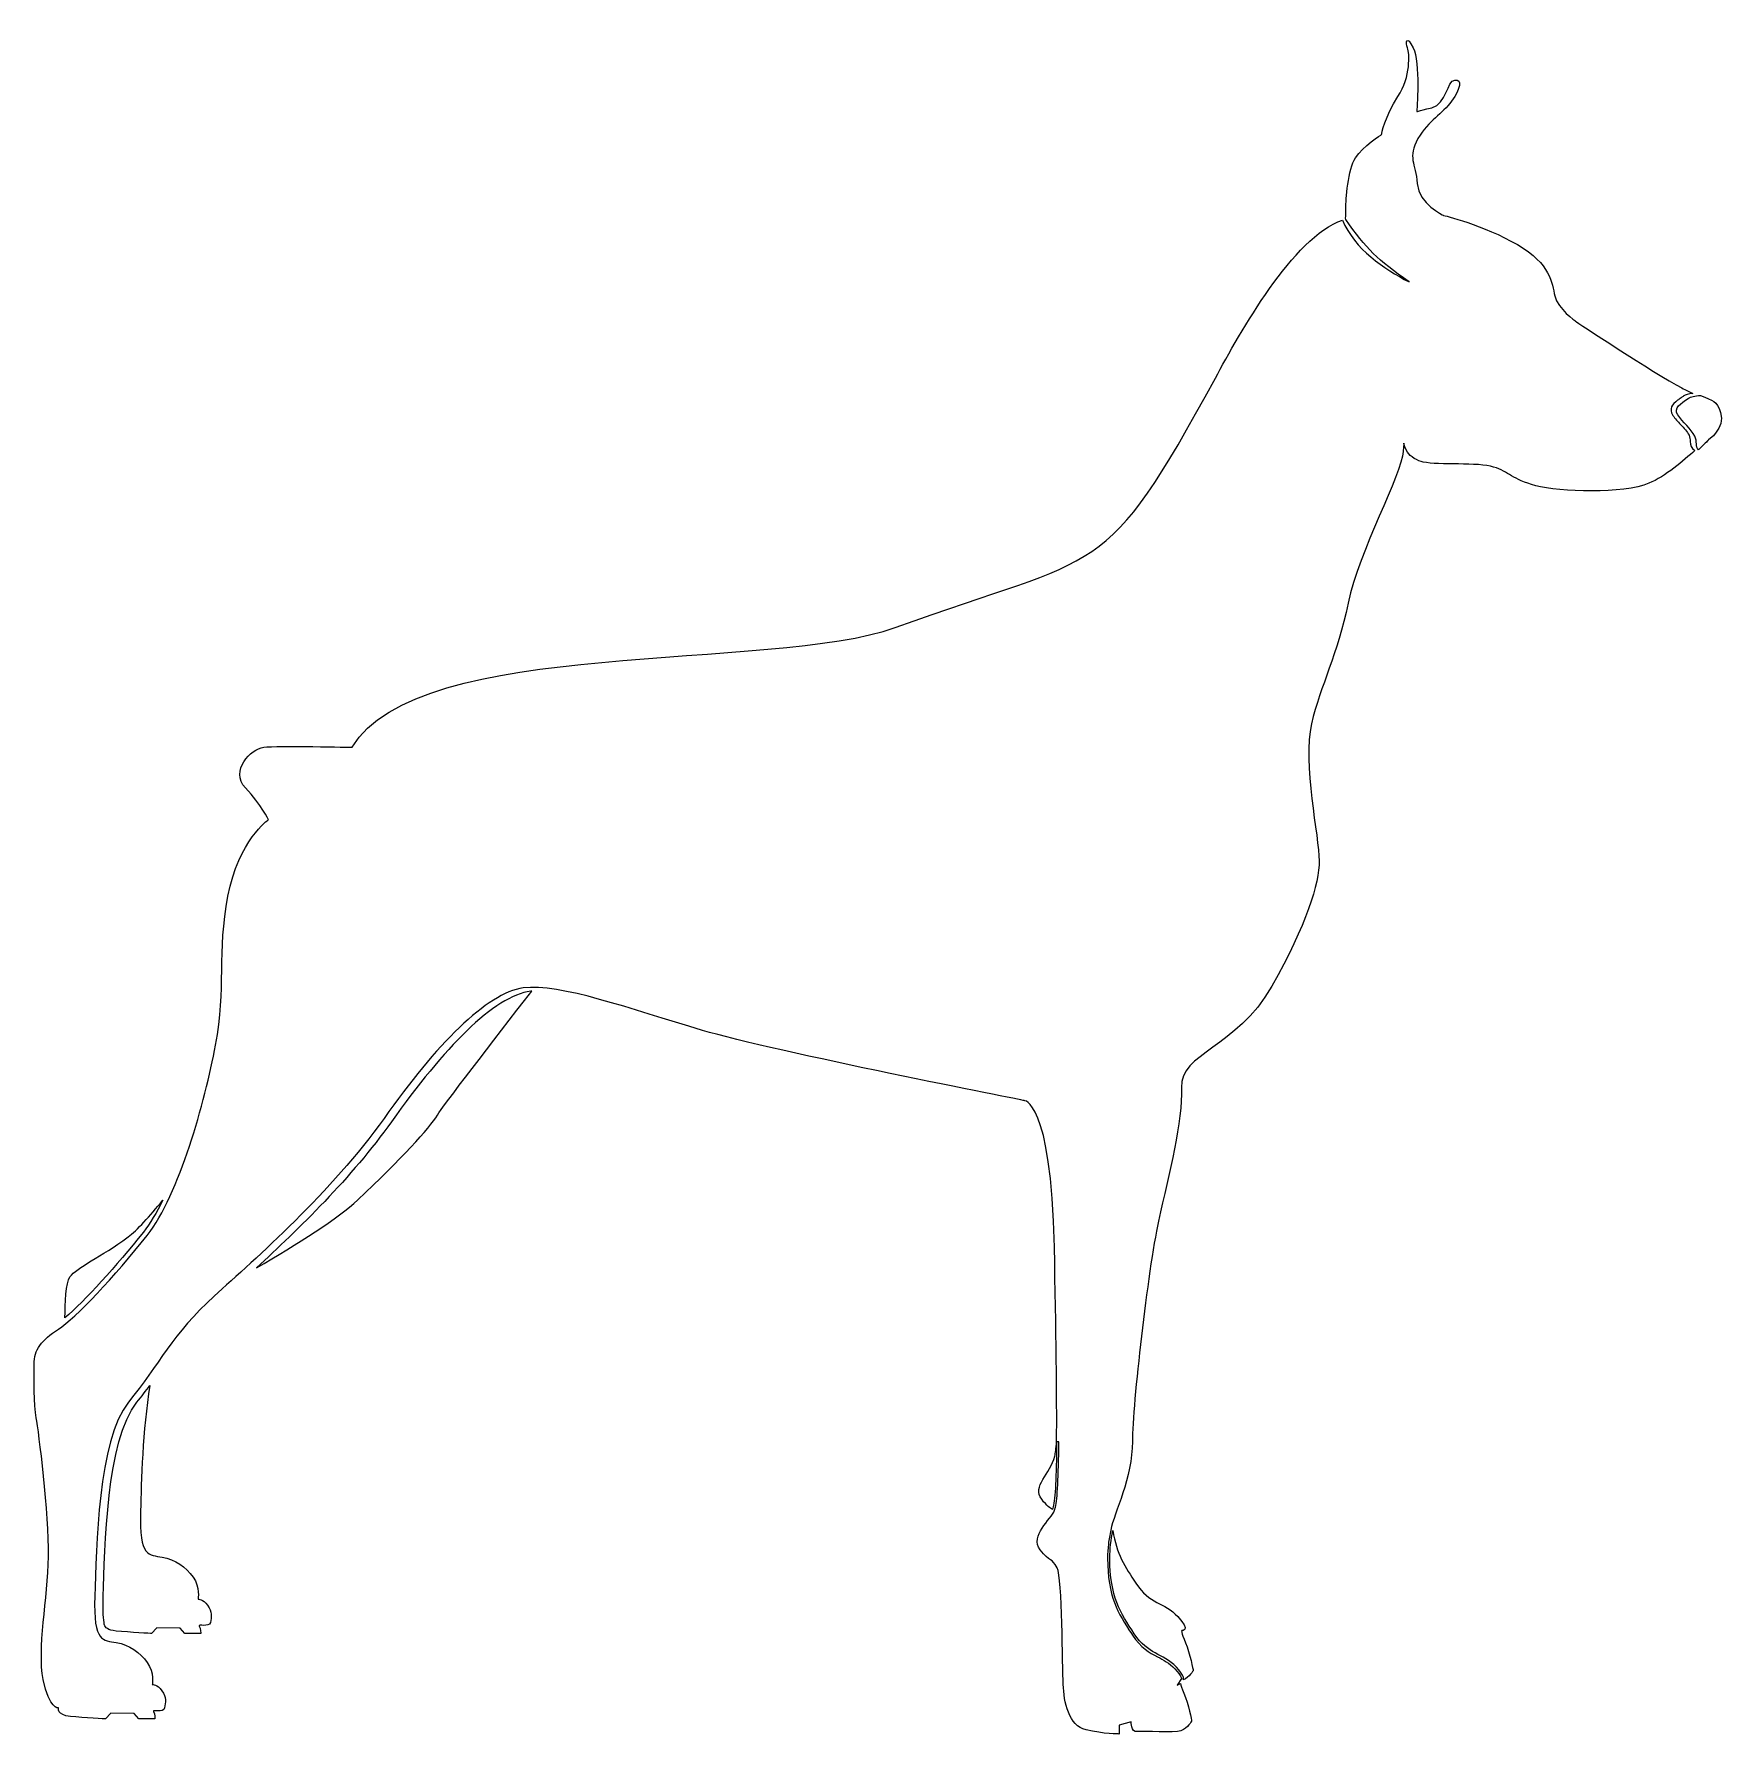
# Model space of a CAD drawing. Header units: centimetres. Extents: x -7.6 to 7.6, y -7.6 to 7.7.
import ezdxf

# ---------------------------------------------------------------- set-up
doc = ezdxf.new("R2010")
doc.units = ezdxf.units.CM
doc.header["$MEASUREMENT"] = 0
doc.layers.add('Camada 1', color=7, linetype='Continuous')

msp = doc.modelspace()

# ---------------------------------------------------------------- linework, layer by layer
at = {"layer": 'Camada 1'}
for points, knots in [([(4.84538, 6.97596), (4.84538, 6.97596), (4.87978, 7.42414), (4.8144, 7.54907), (4.8144, 7.54907), (4.74897, 7.67395), (4.7455, 7.59683), (4.76278, 7.54907), (4.76278, 7.54907), (4.77995, 7.50129), (4.79376, 7.28824), (4.67676, 7.11185), (4.67676, 7.11185), (4.55971, 6.93553), (4.52873, 6.77019), (4.52873, 6.77019), (4.52873, 6.77019), (4.52873, 6.77019), (4.36003, 6.65999), (4.29465, 6.56077), (4.29465, 6.56077), (4.2293, 6.46158), (4.20575, 6.17432), (4.20863, 6.10889), (4.20863, 6.10889), (4.21154, 6.04346), (4.20297, 6.01531), (4.20717, 6.00496), (4.20717, 6.00496), (4.3891, 5.74453), (4.49543, 5.64174), (4.77655, 5.44386), (4.77655, 5.44386), (4.54922, 5.5652), (4.28953, 5.73591), (4.17719, 5.99999), (4.17719, 5.99999), (3.73335, 5.84928), (3.25596, 4.98367), (3.03472, 4.57807), (3.03472, 4.57807), (2.0283, 2.73284), (2.0396, 3.01679), (0.15624, 2.33565), (0.15624, 2.33565), (-0.94556, 1.93711), (-4.14877, 2.25776), (-4.72474, 1.25853), (-4.72474, 1.25853), (-4.72474, 1.25853), (-5.4034, 1.27351), (-5.52029, 1.2589), (-5.52029, 1.2589), (-5.63716, 1.24427), (-5.82964, 1.04633), (-5.68528, 0.89245), (-5.68528, 0.89245), (-5.5409, 0.73854), (-5.47906, 0.60662), (-5.47906, 0.60662), (-5.47906, 0.60662), (-5.47906, 0.60662), (-5.74719, 0.42337), (-5.84342, -0.0823), (-5.84342, -0.0823), (-5.93965, -0.58789), (-5.85723, -0.90637), (-5.95354, -1.4198), (-5.95354, -1.4198), (-6.04987, -1.93322), (-6.28054, -2.76521), (-6.56925, -3.13163), (-6.56925, -3.13163), (-6.85802, -3.49805), (-7.21549, -3.87918), (-7.36673, -3.97446), (-7.36673, -3.97446), (-7.51794, -4.06968), (-7.5867, -4.165), (-7.5867, -4.28954), (-7.5867, -4.28954), (-7.5867, -4.41416), (-7.5867, -4.65596), (-7.56609, -4.77322), (-7.56609, -4.77322), (-7.54543, -4.89051), (-7.4492, -5.63798), (-7.45608, -6.01909), (-7.45608, -6.01909), (-7.46296, -6.4002), (-7.55919, -6.85459), (-7.50421, -7.12571), (-7.50421, -7.12571), (-7.4492, -7.39686), (-7.36671, -7.38222), (-7.36671, -7.38222), (-7.36671, -7.38222), (-7.36671, -7.38222), (-7.38364, -7.44778), (-7.25977, -7.45882), (-7.25977, -7.45882), (-7.13584, -7.46983), (-6.94312, -7.48086), (-6.94312, -7.48086), (-6.94312, -7.48086), (-6.94312, -7.48086), (-6.89494, -7.42945), (-6.89494, -7.42945), (-6.89494, -7.42945), (-6.89494, -7.42945), (-6.68497, -7.43313), (-6.68497, -7.43313), (-6.68497, -7.43313), (-6.68497, -7.43313), (-6.64364, -7.48089), (-6.64364, -7.48089), (-6.64364, -7.48089), (-6.64364, -7.48089), (-6.49908, -7.4809), (-6.49908, -7.4809), (-6.49908, -7.4809), (-6.49908, -7.4809), (-6.49908, -7.43682), (-6.51284, -7.41478), (-6.51284, -7.41478), (-6.5266, -7.39274), (-6.42333, -7.42949), (-6.41301, -7.38165), (-6.41301, -7.38165), (-6.40269, -7.33389), (-6.39584, -7.28614), (-6.43709, -7.22737), (-6.43709, -7.22737), (-6.47842, -7.16858), (-6.52316, -7.17226), (-6.52316, -7.17226), (-6.52316, -7.17226), (-6.52316, -7.17226), (-6.50247, -7.06574), (-6.5679, -6.97385), (-6.5679, -6.97385), (-6.63331, -6.88201), (-6.72967, -6.81589), (-6.84669, -6.79385), (-6.84669, -6.79385), (-6.96371, -6.77181), (-7.05436, -6.80345), (-7.04058, -6.37806), (-7.04058, -6.37806), (-7.02685, -5.95266), (-7.01306, -4.96979), (-6.73787, -4.63239), (-6.73787, -4.63239), (-6.46265, -4.29502), (-6.3388, -4.01625), (-5.96724, -3.67888), (-5.96724, -3.67888), (-5.59569, -3.34148), (-4.90764, -2.74003), (-4.43983, -2.07987), (-4.43983, -2.07987), (-3.97191, -1.41979), (-3.51784, -0.95036), (-3.18758, -0.90634), (-3.18758, -0.90634), (-2.8573, -0.86234), (-2.22431, -1.097), (-1.57756, -1.28774), (-1.57756, -1.28774), (-0.93079, -1.47848), (1.31225, -1.91851), (1.31225, -1.91851), (1.31225, -1.91851), (1.31225, -1.91851), (1.55987, -1.90388), (1.58747, -3.23873), (1.58747, -3.23873), (1.60292, -3.99052), (1.61089, -4.58435), (1.60742, -4.98855), (1.60742, -4.98855), (1.60742, -4.98855), (1.6274, -4.98953), (1.6274, -4.98953), (1.6274, -4.98953), (1.6274, -4.98953), (1.6274, -4.99099), (1.6274, -4.99099), (1.6274, -4.99099), (1.6274, -4.99099), (1.6274, -4.99099), (1.6274, -4.99099), (1.6274, -4.99099), (1.6274, -4.99099), (1.6274, -4.99128), (1.6274, -4.99128), (1.6274, -4.99128), (1.62608, -5.14775), (1.62303, -5.27557), (1.61809, -5.37281), (1.61809, -5.37281), (1.61312, -5.47206), (1.60602, -5.54095), (1.59661, -5.57768), (1.59661, -5.57768), (1.59521, -5.58287), (1.59396, -5.58752), (1.59272, -5.59146), (1.59272, -5.59146), (1.59272, -5.59146), (1.59272, -5.59146), (1.59272, -5.59146), (1.59272, -5.59146), (1.59119, -5.59665), (1.58976, -5.60109), (1.58843, -5.60485), (1.58843, -5.60485), (1.5607, -5.68544), (1.36311, -5.83287), (1.46035, -5.96045), (1.46035, -5.96045), (1.54975, -6.07771), (1.56346, -6.02641), (1.61167, -6.12174), (1.61167, -6.12174), (1.65974, -6.21696), (1.65974, -7.00846), (1.66662, -7.16965), (1.66662, -7.16965), (1.67355, -7.33094), (1.71477, -7.54343), (1.87286, -7.5801), (1.87286, -7.5801), (2.03105, -7.61677), (2.16853, -7.61677), (2.16853, -7.61677), (2.16853, -7.61677), (2.16853, -7.61677), (2.16853, -7.53615), (2.16853, -7.53615), (2.16853, -7.53615), (2.16853, -7.53615), (2.27846, -7.50678), (2.27846, -7.50678), (2.27846, -7.50678), (2.27846, -7.50678), (2.27166, -7.60208), (2.33349, -7.59473), (2.33349, -7.59473), (2.3953, -7.58745), (2.66345, -7.60944), (2.72536, -7.58745), (2.72536, -7.58745), (2.78717, -7.56541), (2.82156, -7.4995), (2.82156, -7.4995), (2.82156, -7.4995), (2.82156, -7.4995), (2.7941, -7.34559), (2.75279, -7.25034), (2.75279, -7.25034), (2.73379, -7.20642), (2.72506, -7.17964), (2.72112, -7.1635), (2.72112, -7.1635), (2.72112, -7.1635), (2.69138, -7.17615), (2.69138, -7.17615), (2.69138, -7.17615), (2.69138, -7.17615), (2.72993, -7.11757), (2.72993, -7.11757), (2.72993, -7.11757), (2.73054, -7.11667), (2.72964, -7.11283), (2.72514, -7.10336), (2.72514, -7.10336), (2.71757, -7.0873), (2.70093, -7.06407), (2.66989, -7.03094), (2.66989, -7.03094), (2.61983, -6.97771), (2.56805, -6.95027), (2.51603, -6.92275), (2.51603, -6.92275), (2.4402, -6.88261), (2.36397, -6.84229), (2.28947, -6.72751), (2.28947, -6.72751), (2.28947, -6.72751), (2.28045, -6.71365), (2.28045, -6.71365), (2.28045, -6.71365), (2.15911, -6.52693), (2.0659, -6.38361), (2.0659, -6.03383), (2.0659, -6.03383), (2.0659, -5.99232), (2.06865, -5.95046), (2.0736, -5.90839), (2.0736, -5.90839), (2.07844, -5.86674), (2.08537, -5.82473), (2.09392, -5.78258), (2.09392, -5.78258), (2.12551, -5.62566), (2.28929, -5.31384), (2.28929, -4.98452), (2.28929, -4.98452), (2.28929, -4.66175), (2.42687, -3.44422), (2.52321, -3.00411), (2.52321, -3.00411), (2.61957, -2.564), (2.7434, -2.10929), (2.72969, -1.80121), (2.72969, -1.80121), (2.71591, -1.49313), (3.22504, -1.44913), (3.54156, -0.89168), (3.54156, -0.89168), (3.85803, -0.33426), (3.96807, 0.03246), (3.96807, 0.23788), (3.96807, 0.23788), (3.96807, 0.44325), (3.8167, 1.11802), (3.8993, 1.4701), (3.8993, 1.4701), (3.98185, 1.82218), (4.13322, 2.08616), (4.22955, 2.55566), (4.22955, 2.55566), (4.32588, 3.025), (4.71117, 3.71448), (4.7249, 3.9199), (4.7249, 3.9199), (4.73355, 4.0482), (4.71866, 3.98247), (4.76178, 3.91344), (4.76178, 3.91344), (4.78763, 3.87206), (4.85311, 3.83414), (4.90468, 3.82319), (4.90468, 3.82319), (5.0421, 3.79387), (5.39958, 3.82319), (5.53709, 3.77919), (5.53709, 3.77919), (5.67451, 3.73524), (5.70211, 3.66926), (5.91518, 3.61062), (5.91518, 3.61062), (6.12838, 3.55199), (6.70583, 3.53736), (6.93261, 3.63258), (6.93261, 3.63258), (7.07877, 3.69399), (7.24574, 3.83594), (7.3461, 3.9292), (7.3461, 3.9292), (7.30895, 3.94645), (7.30699, 3.97529), (7.30477, 4.00969), (7.30477, 4.00969), (7.30358, 4.02715), (7.30226, 4.04668), (7.29339, 4.06464), (7.29339, 4.06464), (7.27757, 4.09644), (7.24764, 4.12867), (7.21759, 4.16111), (7.21759, 4.16111), (7.21759, 4.16111), (7.21759, 4.16111), (7.21759, 4.16111), (7.21759, 4.16111), (7.19277, 4.18786), (7.16774, 4.21474), (7.14882, 4.24337), (7.14882, 4.24337), (7.14882, 4.24337), (7.14866, 4.2435), (7.14866, 4.2435), (7.14866, 4.2435), (7.14866, 4.2435), (7.14853, 4.24371), (7.14853, 4.24371), (7.14853, 4.24371), (7.10937, 4.30298), (7.14194, 4.34206), (7.19121, 4.37907), (7.19121, 4.37907), (7.20063, 4.38613), (7.21161, 4.39375), (7.22267, 4.40137), (7.22267, 4.40137), (7.22712, 4.40441), (7.2314, 4.4074), (7.24196, 4.41489), (7.24196, 4.41489), (7.24196, 4.41489), (7.24238, 4.41502), (7.24238, 4.41502), (7.24238, 4.41502), (7.26167, 4.42867), (7.29117, 4.43656), (7.32416, 4.44092), (7.32416, 4.44092), (7.32416, 4.44092), (7.32667, 4.44126), (7.32667, 4.44126), (7.32667, 4.44126), (7.29839, 4.45415), (7.26587, 4.46994), (7.22824, 4.49), (7.22824, 4.49), (6.98075, 4.62189), (6.27262, 5.09095), (6.27262, 5.09095), (6.27262, 5.09095), (6.27262, 5.09095), (6.11453, 5.20088), (6.08701, 5.31815), (6.08701, 5.31815), (6.05957, 5.43541), (6.05261, 5.60393), (5.7502, 5.77985), (5.7502, 5.77985), (5.44773, 5.95572), (5.08332, 6.04367), (5.08332, 6.04367), (5.08332, 6.04367), (5.08332, 6.04367), (4.86335, 6.14622), (4.84961, 6.3295), (4.84961, 6.3295), (4.83588, 6.51267), (4.76021, 6.564), (4.85649, 6.73254), (4.85649, 6.73254), (4.95275, 6.90111), (5.07644, 6.95238), (5.15901, 7.06965), (5.15901, 7.06965), (5.24148, 7.18689), (5.25521, 7.26753), (5.18645, 7.26018), (5.18645, 7.26018), (5.11768, 7.25288), (5.11507, 7.04624), (4.98021, 7.01105), (4.98021, 7.01105), (4.84538, 6.97596), (4.84538, 6.97596), (4.84538, 6.97596), (4.84538, 6.97596), (4.84538, 6.97596), (4.84538, 6.97596), (4.84538, 6.97596)], [0, 0, 0, 0, 0.00862069, 0.00862069, 0.00862069, 0.00862069, 0.01724138, 0.01724138, 0.01724138, 0.01724138, 0.02586207, 0.02586207, 0.02586207, 0.02586207, 0.03448276, 0.03448276, 0.03448276, 0.03448276, 0.04310345, 0.04310345, 0.04310345, 0.04310345, 0.05172414, 0.05172414, 0.05172414, 0.05172414, 0.06034483, 0.06034483, 0.06034483, 0.06034483, 0.06896552, 0.06896552, 0.06896552, 0.06896552, 0.07758621, 0.07758621, 0.07758621, 0.07758621, 0.0862069, 0.0862069, 0.0862069, 0.0862069, 0.09482759, 0.09482759, 0.09482759, 0.09482759, 0.10344828, 0.10344828, 0.10344828, 0.10344828, 0.11206897, 0.11206897, 0.11206897, 0.11206897, 0.12068966, 0.12068966, 0.12068966, 0.12068966, 0.12931034, 0.12931034, 0.12931034, 0.12931034, 0.13793103, 0.13793103, 0.13793103, 0.13793103, 0.14655172, 0.14655172, 0.14655172, 0.14655172, 0.15517241, 0.15517241, 0.15517241, 0.15517241, 0.1637931, 0.1637931, 0.1637931, 0.1637931, 0.17241379, 0.17241379, 0.17241379, 0.17241379, 0.18103448, 0.18103448, 0.18103448, 0.18103448, 0.18965517, 0.18965517, 0.18965517, 0.18965517, 0.19827586, 0.19827586, 0.19827586, 0.19827586, 0.20689655, 0.20689655, 0.20689655, 0.20689655, 0.21551724, 0.21551724, 0.21551724, 0.21551724, 0.22413793, 0.22413793, 0.22413793, 0.22413793, 0.23275862, 0.23275862, 0.23275862, 0.23275862, 0.24137931, 0.24137931, 0.24137931, 0.24137931, 0.25, 0.25, 0.25, 0.25, 0.25862069, 0.25862069, 0.25862069, 0.25862069, 0.26724138, 0.26724138, 0.26724138, 0.26724138, 0.27586207, 0.27586207, 0.27586207, 0.27586207, 0.28448276, 0.28448276, 0.28448276, 0.28448276, 0.29310345, 0.29310345, 0.29310345, 0.29310345, 0.30172414, 0.30172414, 0.30172414, 0.30172414, 0.31034483, 0.31034483, 0.31034483, 0.31034483, 0.31896552, 0.31896552, 0.31896552, 0.31896552, 0.32758621, 0.32758621, 0.32758621, 0.32758621, 0.3362069, 0.3362069, 0.3362069, 0.3362069, 0.34482759, 0.34482759, 0.34482759, 0.34482759, 0.35344828, 0.35344828, 0.35344828, 0.35344828, 0.36206897, 0.36206897, 0.36206897, 0.36206897, 0.37068966, 0.37068966, 0.37068966, 0.37068966, 0.37931034, 0.37931034, 0.37931034, 0.37931034, 0.38793103, 0.38793103, 0.38793103, 0.38793103, 0.39655172, 0.39655172, 0.39655172, 0.39655172, 0.40517241, 0.40517241, 0.40517241, 0.40517241, 0.4137931, 0.4137931, 0.4137931, 0.4137931, 0.42241379, 0.42241379, 0.42241379, 0.42241379, 0.43103448, 0.43103448, 0.43103448, 0.43103448, 0.43965517, 0.43965517, 0.43965517, 0.43965517, 0.44827586, 0.44827586, 0.44827586, 0.44827586, 0.45689655, 0.45689655, 0.45689655, 0.45689655, 0.46551724, 0.46551724, 0.46551724, 0.46551724, 0.47413793, 0.47413793, 0.47413793, 0.47413793, 0.48275862, 0.48275862, 0.48275862, 0.48275862, 0.49137931, 0.49137931, 0.49137931, 0.49137931, 0.5, 0.5, 0.5, 0.5, 0.50862069, 0.50862069, 0.50862069, 0.50862069, 0.51724138, 0.51724138, 0.51724138, 0.51724138, 0.52586207, 0.52586207, 0.52586207, 0.52586207, 0.53448276, 0.53448276, 0.53448276, 0.53448276, 0.54310345, 0.54310345, 0.54310345, 0.54310345, 0.55172414, 0.55172414, 0.55172414, 0.55172414, 0.56034483, 0.56034483, 0.56034483, 0.56034483, 0.56896552, 0.56896552, 0.56896552, 0.56896552, 0.57758621, 0.57758621, 0.57758621, 0.57758621, 0.5862069, 0.5862069, 0.5862069, 0.5862069, 0.59482759, 0.59482759, 0.59482759, 0.59482759, 0.60344828, 0.60344828, 0.60344828, 0.60344828, 0.61206897, 0.61206897, 0.61206897, 0.61206897, 0.62068966, 0.62068966, 0.62068966, 0.62068966, 0.62931034, 0.62931034, 0.62931034, 0.62931034, 0.63793103, 0.63793103, 0.63793103, 0.63793103, 0.64655172, 0.64655172, 0.64655172, 0.64655172, 0.65517241, 0.65517241, 0.65517241, 0.65517241, 0.6637931, 0.6637931, 0.6637931, 0.6637931, 0.67241379, 0.67241379, 0.67241379, 0.67241379, 0.68103448, 0.68103448, 0.68103448, 0.68103448, 0.68965517, 0.68965517, 0.68965517, 0.68965517, 0.69827586, 0.69827586, 0.69827586, 0.69827586, 0.70689655, 0.70689655, 0.70689655, 0.70689655, 0.71551724, 0.71551724, 0.71551724, 0.71551724, 0.72413793, 0.72413793, 0.72413793, 0.72413793, 0.73275862, 0.73275862, 0.73275862, 0.73275862, 0.74137931, 0.74137931, 0.74137931, 0.74137931, 0.75, 0.75, 0.75, 0.75, 0.75862069, 0.75862069, 0.75862069, 0.75862069, 0.76724138, 0.76724138, 0.76724138, 0.76724138, 0.77586207, 0.77586207, 0.77586207, 0.77586207, 0.78448276, 0.78448276, 0.78448276, 0.78448276, 0.79310345, 0.79310345, 0.79310345, 0.79310345, 0.80172414, 0.80172414, 0.80172414, 0.80172414, 0.81034483, 0.81034483, 0.81034483, 0.81034483, 0.81896552, 0.81896552, 0.81896552, 0.81896552, 0.82758621, 0.82758621, 0.82758621, 0.82758621, 0.8362069, 0.8362069, 0.8362069, 0.8362069, 0.84482759, 0.84482759, 0.84482759, 0.84482759, 0.85344828, 0.85344828, 0.85344828, 0.85344828, 0.86206897, 0.86206897, 0.86206897, 0.86206897, 0.87068966, 0.87068966, 0.87068966, 0.87068966, 0.87931034, 0.87931034, 0.87931034, 0.87931034, 0.88793103, 0.88793103, 0.88793103, 0.88793103, 0.89655172, 0.89655172, 0.89655172, 0.89655172, 0.90517241, 0.90517241, 0.90517241, 0.90517241, 0.9137931, 0.9137931, 0.9137931, 0.9137931, 0.92241379, 0.92241379, 0.92241379, 0.92241379, 0.93103448, 0.93103448, 0.93103448, 0.93103448, 0.93965517, 0.93965517, 0.93965517, 0.93965517, 0.94827586, 0.94827586, 0.94827586, 0.94827586, 0.95689655, 0.95689655, 0.95689655, 0.95689655, 0.96551724, 0.96551724, 0.96551724, 0.96551724, 0.97413793, 0.97413793, 0.97413793, 0.97413793, 0.98275862, 0.98275862, 0.98275862, 0.98275862, 1, 1, 1, 1]), ([(7.37752, 3.93379), (7.43017, 3.98292), (7.46325, 4.01745), (7.46325, 4.01745), (7.46325, 4.01745), (7.46325, 4.01745), (7.62589, 4.13104), (7.57781, 4.27029), (7.57781, 4.27029), (7.54093, 4.37694), (7.51611, 4.37181), (7.39538, 4.42282), (7.39538, 4.42282), (7.35019, 4.41986), (7.30772, 4.41229), (7.28476, 4.39594), (7.28476, 4.39594), (7.22057, 4.35027), (7.14932, 4.3122), (7.19208, 4.24756), (7.19208, 4.24756), (7.23484, 4.18292), (7.31331, 4.12204), (7.34533, 4.05732), (7.34533, 4.05732), (7.36961, 4.0085), (7.34919, 3.95971), (7.37752, 3.93379), (7.37752, 3.93379), (7.37752, 3.93379), (7.37752, 3.93379), (7.37752, 3.93379)], [0, 0, 0, 0, 0.11111111, 0.11111111, 0.11111111, 0.11111111, 0.22222222, 0.22222222, 0.22222222, 0.22222222, 0.33333333, 0.33333333, 0.33333333, 0.33333333, 0.44444444, 0.44444444, 0.44444444, 0.44444444, 0.55555556, 0.55555556, 0.55555556, 0.55555556, 0.66666667, 0.66666667, 0.66666667, 0.66666667, 0.77777778, 0.77777778, 0.77777778, 0.77777778, 1, 1, 1, 1]), ([(-3.11082, -0.93442), (-3.45488, -1.37807), (-3.91727, -1.97759), (-3.96003, -2.05049), (-3.96003, -2.05049), (-4.02882, -2.16786), (-4.29026, -2.4466), (-4.6756, -2.81328), (-4.6756, -2.81328), (-4.84697, -2.97637), (-5.22241, -3.21201), (-5.58661, -3.42341), (-5.58661, -3.42341), (-5.21212, -3.07958), (-4.7288, -2.61143), (-4.37286, -2.10915), (-4.37286, -2.10915), (-3.90497, -1.44907), (-3.45089, -0.97964), (-3.12061, -0.93562), (-3.12061, -0.93562), (-3.11741, -0.93521), (-3.11408, -0.93479), (-3.11082, -0.93442), (-3.11082, -0.93442), (-3.11082, -0.93442), (-3.11082, -0.93442), (-3.11082, -0.93442)], [0, 0, 0, 0, 0.125, 0.125, 0.125, 0.125, 0.25, 0.25, 0.25, 0.25, 0.375, 0.375, 0.375, 0.375, 0.5, 0.5, 0.5, 0.5, 0.625, 0.625, 0.625, 0.625, 0.75, 0.75, 0.75, 0.75, 1, 1, 1, 1]), ([(-6.42878, -2.81447), (-6.54615, -2.95912), (-6.66042, -3.08665), (-6.74107, -3.14631), (-6.74107, -3.14631), (-6.98856, -3.32951), (-7.20168, -3.41746), (-7.2636, -3.5054), (-7.2636, -3.5054), (-7.3017, -3.55959), (-7.30847, -3.74188), (-7.3081, -3.87375), (-7.3081, -3.87375), (-7.13101, -3.72148), (-6.8436, -3.40689), (-6.60362, -3.1023), (-6.60362, -3.1023), (-6.54252, -3.02473), (-6.48394, -2.92628), (-6.42878, -2.81447), (-6.42878, -2.81447), (-6.42878, -2.81447), (-6.42878, -2.81447), (-6.42878, -2.81447)], [0, 0, 0, 0, 0.14285714, 0.14285714, 0.14285714, 0.14285714, 0.28571429, 0.28571429, 0.28571429, 0.28571429, 0.42857143, 0.42857143, 0.42857143, 0.42857143, 0.57142857, 0.57142857, 0.57142857, 0.57142857, 0.71428571, 0.71428571, 0.71428571, 0.71428571, 1, 1, 1, 1]), ([(-6.95713, -6.61409), (-6.95586, -6.61409), (-6.95512, -6.61396), (-6.95512, -6.61396), (-6.95512, -6.61396), (-6.95512, -6.61396), (-6.95599, -6.61729), (-6.95591, -6.62248), (-6.95591, -6.62248), (-6.9552, -6.62727), (-6.95443, -6.6319), (-6.95363, -6.6364), (-6.95363, -6.6364), (-6.94723, -6.65651), (-6.92418, -6.68373), (-6.84814, -6.69053), (-6.84814, -6.69053), (-6.72426, -6.70154), (-6.53149, -6.71257), (-6.53149, -6.71257), (-6.53149, -6.71257), (-6.53149, -6.71257), (-6.48331, -6.66116), (-6.48331, -6.66116), (-6.48331, -6.66116), (-6.48331, -6.66116), (-6.27336, -6.66484), (-6.27336, -6.66484), (-6.27336, -6.66484), (-6.27336, -6.66484), (-6.23206, -6.7126), (-6.23206, -6.7126), (-6.23206, -6.7126), (-6.23206, -6.7126), (-6.08749, -6.7126), (-6.08749, -6.7126), (-6.08749, -6.7126), (-6.08749, -6.7126), (-6.08749, -6.66852), (-6.10127, -6.64648), (-6.10127, -6.64648), (-6.115, -6.62444), (-6.01176, -6.66119), (-6.00139, -6.61341), (-6.00139, -6.61341), (-5.9911, -6.56565), (-5.98422, -6.51792), (-6.02552, -6.45913), (-6.02552, -6.45913), (-6.06682, -6.40037), (-6.11156, -6.40396), (-6.11156, -6.40396), (-6.11156, -6.40396), (-6.11156, -6.40396), (-6.09092, -6.29747), (-6.15633, -6.2056), (-6.15633, -6.2056), (-6.22174, -6.11376), (-6.3181, -6.04764), (-6.43512, -6.0256), (-6.43512, -6.0256), (-6.55215, -6.00356), (-6.64277, -6.03523), (-6.62901, -5.60983), (-6.62901, -5.60983), (-6.62062, -5.35019), (-6.61224, -4.88299), (-6.54442, -4.48157), (-6.54442, -4.48157), (-6.58088, -4.53084), (-6.61943, -4.58108), (-6.66158, -4.63281), (-6.66158, -4.63281), (-6.93683, -4.97018), (-6.95058, -5.95303), (-6.96434, -6.37845), (-6.96434, -6.37845), (-6.96768, -6.48141), (-6.9649, -6.5575), (-6.95713, -6.61409), (-6.95713, -6.61409), (-6.95713, -6.61409), (-6.95713, -6.61409), (-6.95713, -6.61409)], [0, 0, 0, 0, 0.04545455, 0.04545455, 0.04545455, 0.04545455, 0.09090909, 0.09090909, 0.09090909, 0.09090909, 0.13636364, 0.13636364, 0.13636364, 0.13636364, 0.18181818, 0.18181818, 0.18181818, 0.18181818, 0.22727273, 0.22727273, 0.22727273, 0.22727273, 0.27272727, 0.27272727, 0.27272727, 0.27272727, 0.31818182, 0.31818182, 0.31818182, 0.31818182, 0.36363636, 0.36363636, 0.36363636, 0.36363636, 0.40909091, 0.40909091, 0.40909091, 0.40909091, 0.45454545, 0.45454545, 0.45454545, 0.45454545, 0.5, 0.5, 0.5, 0.5, 0.54545455, 0.54545455, 0.54545455, 0.54545455, 0.59090909, 0.59090909, 0.59090909, 0.59090909, 0.63636364, 0.63636364, 0.63636364, 0.63636364, 0.68181818, 0.68181818, 0.68181818, 0.68181818, 0.72727273, 0.72727273, 0.72727273, 0.72727273, 0.77272727, 0.77272727, 0.77272727, 0.77272727, 0.81818182, 0.81818182, 0.81818182, 0.81818182, 0.86363636, 0.86363636, 0.86363636, 0.86363636, 0.90909091, 0.90909091, 0.90909091, 0.90909091, 1, 1, 1, 1]), ([(1.60741, -4.98934), (1.60296, -5.04866), (1.59757, -5.09163), (1.59106, -5.11735), (1.59106, -5.11735), (1.54973, -5.27856), (1.38479, -5.38847), (1.47414, -5.50576), (1.47414, -5.50576), (1.52203, -5.56855), (1.54822, -5.58297), (1.56955, -5.59752), (1.56955, -5.59752), (1.57246, -5.58916), (1.57503, -5.58075), (1.57725, -5.57209), (1.57725, -5.57209), (1.59521, -5.50171), (1.60471, -5.30247), (1.60741, -4.98934), (1.60741, -4.98934), (1.60741, -4.98934), (1.60741, -4.98934), (1.60741, -4.98934)], [0, 0, 0, 0, 0.14285714, 0.14285714, 0.14285714, 0.14285714, 0.28571429, 0.28571429, 0.28571429, 0.28571429, 0.42857143, 0.42857143, 0.42857143, 0.42857143, 0.57142857, 0.57142857, 0.57142857, 0.57142857, 0.71428571, 0.71428571, 0.71428571, 0.71428571, 1, 1, 1, 1]), ([(2.74642, -7.12985), (2.80368, -7.10551), (2.83532, -7.04473), (2.83532, -7.04473), (2.83532, -7.04473), (2.83532, -7.04473), (2.80783, -6.8908), (2.76658, -6.79557), (2.76658, -6.79557), (2.72533, -6.70024), (2.73226, -6.68564), (2.73226, -6.68564), (2.73226, -6.68564), (2.73226, -6.68564), (2.82153, -6.693), (2.69786, -6.56105), (2.69786, -6.56105), (2.57409, -6.42916), (2.44344, -6.45112), (2.31972, -6.26059), (2.31972, -6.26059), (2.22381, -6.1129), (2.14438, -5.99598), (2.11348, -5.78704), (2.11348, -5.78704), (2.09684, -5.86993), (2.08596, -5.95248), (2.08596, -6.03384), (2.08596, -6.03384), (2.08596, -6.38558), (2.18224, -6.52483), (2.30593, -6.71533), (2.30593, -6.71533), (2.42965, -6.90594), (2.56035, -6.88398), (2.68399, -7.01584), (2.68399, -7.01584), (2.74933, -7.0854), (2.75528, -7.11617), (2.74642, -7.12985), (2.74642, -7.12985), (2.74642, -7.12985), (2.74642, -7.12985), (2.74642, -7.12985)], [0, 0, 0, 0, 0.08333333, 0.08333333, 0.08333333, 0.08333333, 0.16666667, 0.16666667, 0.16666667, 0.16666667, 0.25, 0.25, 0.25, 0.25, 0.33333333, 0.33333333, 0.33333333, 0.33333333, 0.41666667, 0.41666667, 0.41666667, 0.41666667, 0.5, 0.5, 0.5, 0.5, 0.58333333, 0.58333333, 0.58333333, 0.58333333, 0.66666667, 0.66666667, 0.66666667, 0.66666667, 0.75, 0.75, 0.75, 0.75, 0.83333333, 0.83333333, 0.83333333, 0.83333333, 1, 1, 1, 1])]:
    msp.add_open_spline(points, degree=3, knots=knots, dxfattribs=at)

doc.saveas('drawing.dxf')
